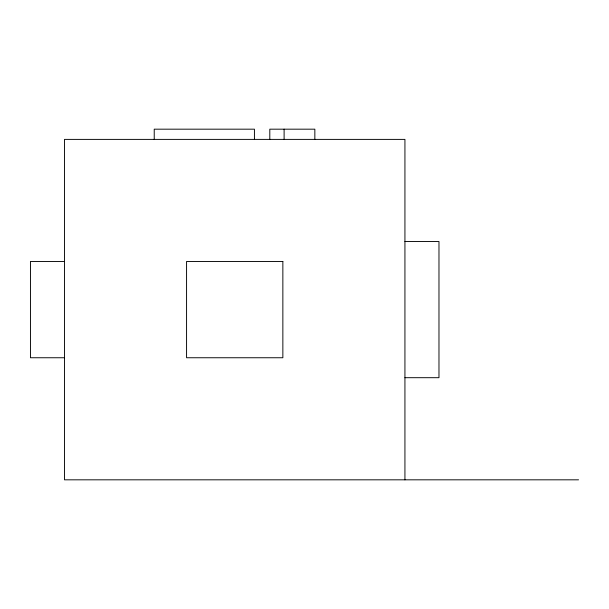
<?xml version="1.0" encoding="UTF-8"?>
<svg xmlns="http://www.w3.org/2000/svg" width="609" height="609" viewBox="0 0 609 609"><rect width="100%" height="100%" fill="white"/><g stroke="black" fill="none" stroke-linecap="round" stroke-linejoin="round"><path stroke-width="0.91" d="M404.932 241.522L438.975 241.522L438.975 377.694L404.932 377.694M64.493 261.459L30.45 261.459L30.45 357.749L64.493 357.749M578.55 479.823L64.493 479.823L64.493 139.392L404.932 139.392L404.932 479.823M314.845 139.392L314.845 129.177L269.802 129.177L269.802 139.392M284.106 129.177L284.106 139.392M254.433 139.392L254.433 129.177L154.229 129.177L154.229 139.392M282.858 261.459L186.567 261.459L186.567 357.749L282.858 357.749L282.858 261.459"/></g></svg>
